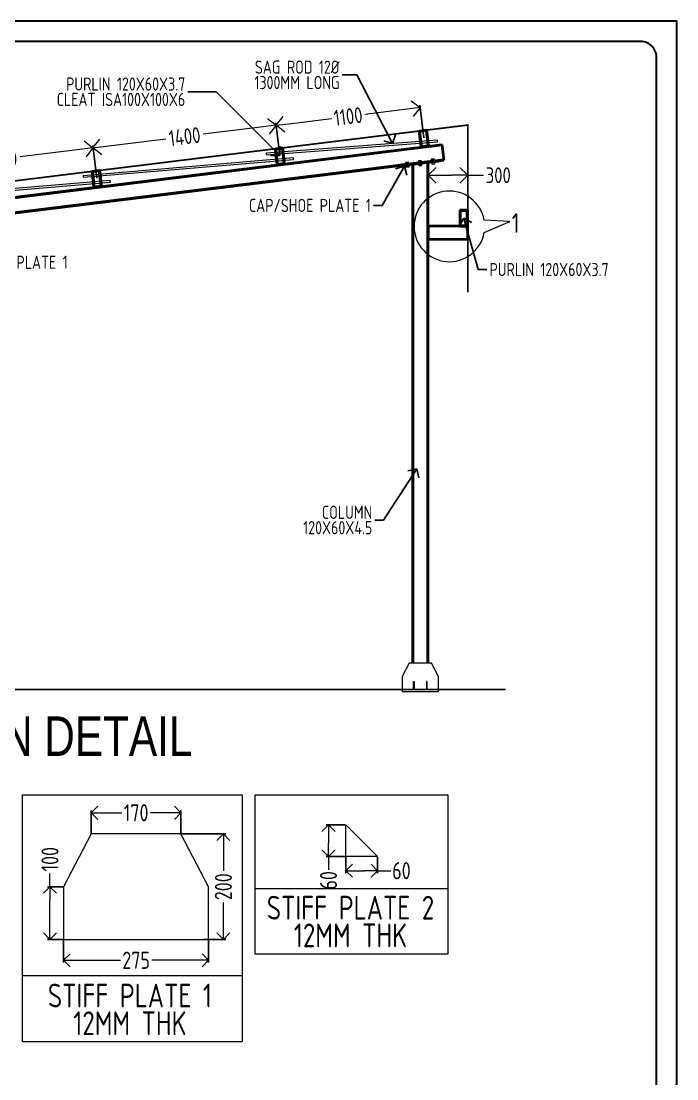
# Model space of a CAD drawing. Header units: millimetres. Extents: x 3470347 to 5996549, y -3470518 to 17149644.
# Drawn here: x 4292158 to 4297132, y 6980439 to 6988459 of the extents above; entities that cross this region are included whole.
import ezdxf

# ---------------------------------------------------------------- set-up
doc = ezdxf.new("R2010")
doc.units = ezdxf.units.MM
doc.header["$MEASUREMENT"] = 0
doc.header["$PDMODE"] = 35
doc.header["$PDSIZE"] = -5
doc.layers.get('0').update_dxf_attribs({"linetype": 'CONTINUOUS', "lineweight": 25})
doc.layers.get('DEFPOINTS').update_dxf_attribs({"linetype": 'CONTINUOUS', "lineweight": 25})
for name, color, linetype, lineweight in [('channnel', 2, 'CONTINUOUS', 15), ('rDIMension', 1, 'CONTINUOUS', 18), ('rRCC 1', 3, 'CONTINUOUS', 25), ('rRCC 2', 40, 'CONTINUOUS', 15), ('rSHEET', 2, 'CONTINUOUS', 30), ('rTEXT 5', 6, 'CONTINUOUS', 40)]:
    doc.layers.add(name, color=color, linetype=linetype, lineweight=lineweight)
doc.layers.add('lintel', color=2, linetype='CONTINUOUS')
doc.styles.add('DIM', font='geniso.shx', dxfattribs={"width": 0.85})
doc.styles.get("Standard").update_dxf_attribs({"font": ''})
doc.styles.get('Standard').set_extended_font_data('AR CENA')
doc.dimstyles.new('ST-100', dxfattribs={"dimscale": 100, "dimtxt": 7, "dimasz": 5, "dimexe": 0.18, "dimexo": 0.0625, "dimgap": 0.2, "dimtad": 0, "dimdec": 0, "dimzin": 0, "dimdsep": 46, "dimtxsty": 'DIM', "dimblk": 'OPEN90', "dimcen": 0.09, "dimclrd": 256, "dimclrt": 7, "dimadec": 0, "dimazin": 0, "dimtfac": 1, "dimtdec": 0, "dimtofl": 0, "dimtmove": 0, "dimatfit": 3, "dimldrblk": 'OPEN90', "dimfxl": 1, "dimtolj": 1, "dimtzin": 0, "dimlwd": -1, "dimarcsym": 0})

# ---------------------------------------------------------------- blocks, each defined once
blk = doc.blocks.new('_Open90')
at = {"color": 0, "linetype": 'ByBlock', "lineweight": -2}
for p, q in [((0, 0), (-1, 0)), ((-0.5, 0.5), (0, 0)), ((0, 0), (-0.5, -0.5))]:
    blk.add_line(p, q, dxfattribs=at)
blk = doc.blocks.new('*D326')
at = {"layer": 'DEFPOINTS', "color": 0}
for p in [(4295184.1, 6987804.1), (4295213, 6987568.7), (4294121.3, 6987434.3)]:
    blk.add_point(p, dxfattribs=at)
at = {"layer": 'rDIMension', "linetype": 'ByBlock', "lineweight": 0}
for p, q in [((4295065, 6987789.4), (4294764.4, 6987752.4)), ((4294211.4, 6987684.3), (4294512, 6987721.3))]:
    blk.add_line(p, q, dxfattribs=at)
at = {"layer": 'rDIMension', "color": 0, "linetype": 'ByBlock', "lineweight": -2}
for p, q in [((4295212.3, 6987574.9), (4295181.9, 6987821.9)), ((4294120.5, 6987440.5), (4294090.1, 6987687.5))]:
    blk.add_line(p, q, dxfattribs=at)
at = {"layer": 'rDIMension', "lineweight": 0, "xscale": 120, "yscale": 120, "zscale": 120}
for p, rotation in [((4295184.1, 6987804.1), 7.020779142523274), ((4294092.3, 6987669.6), 187.0207791425233)]:
    blk.add_blockref('_Open90', p, dxfattribs=dict(at, rotation=rotation))
at = {"layer": 'rDIMension', "color": 7, "insert": (4294638.2, 6987736.9), "char_height": 120, "attachment_point": 5, "rotation": 7.02078, "style": 'DIM'}
blk.add_mtext('\\A1;1100', dxfattribs=at)
blk = doc.blocks.new('*D330')
at = {"layer": 'DEFPOINTS', "color": 0}
for p in [(4294092.3, 6987669.6), (4294121.3, 6987434.3), (4292731.8, 6987263.2)]:
    blk.add_point(p, dxfattribs=at)
at = {"layer": 'rDIMension', "linetype": 'ByBlock', "lineweight": 0}
for p, q in [((4293973.2, 6987655), (4293538.9, 6987601.5)), ((4292821.9, 6987513.2), (4293256.2, 6987566.7))]:
    blk.add_line(p, q, dxfattribs=at)
at = {"layer": 'rDIMension', "color": 0, "linetype": 'ByBlock', "lineweight": -2}
for p, q in [((4294120.5, 6987440.5), (4294090.1, 6987687.5)), ((4292731, 6987269.4), (4292700.6, 6987516.4))]:
    blk.add_line(p, q, dxfattribs=at)
at = {"layer": 'rDIMension', "lineweight": 0, "xscale": 120, "yscale": 120, "zscale": 120}
for p, rotation in [((4294092.3, 6987669.6), 7.020779143016797), ((4292702.8, 6987498.5), 187.0207791430168)]:
    blk.add_blockref('_Open90', p, dxfattribs=dict(at, rotation=rotation))
at = {"layer": 'rDIMension', "color": 7, "insert": (4293397.6, 6987584.1), "char_height": 120, "attachment_point": 5, "rotation": 7.02078, "style": 'DIM'}
blk.add_mtext('\\A1;1400', dxfattribs=at)
blk = doc.blocks.new('*D333')
at = {"layer": 'DEFPOINTS', "color": 0}
for p in [(4292702.8, 6987498.5), (4292731.8, 6987263.2), (4291342.3, 6987092)]:
    blk.add_point(p, dxfattribs=at)
at = {"layer": 'rDIMension', "linetype": 'ByBlock', "lineweight": 0}
for p, q in [((4292583.7, 6987483.8), (4292149.4, 6987430.4)), ((4291432.4, 6987342.1), (4291866.7, 6987395.5))]:
    blk.add_line(p, q, dxfattribs=at)
at = {"layer": 'rDIMension', "color": 0, "linetype": 'ByBlock', "lineweight": -2}
for p, q in [((4292731, 6987269.4), (4292700.6, 6987516.4)), ((4291341.5, 6987098.3), (4291311.1, 6987345.3))]:
    blk.add_line(p, q, dxfattribs=at)
at = {"layer": 'rDIMension', "lineweight": 0, "xscale": 120, "yscale": 120, "zscale": 120}
for p, rotation in [((4292702.8, 6987498.5), 7.020779143593551), ((4291313.3, 6987327.4), 187.0207791435935)]:
    blk.add_blockref('_Open90', p, dxfattribs=dict(at, rotation=rotation))
at = {"layer": 'rDIMension', "color": 7, "insert": (4292008, 6987412.9), "char_height": 120, "attachment_point": 5, "rotation": 7.02078, "style": 'DIM'}
blk.add_mtext('\\A1;1400', dxfattribs=at)
blk = doc.blocks.new('*D334')
at = {"layer": 'DEFPOINTS', "color": 0}
for p in [(4295545.1, 6987290.8), (4295245.6, 6987196.9), (4295545.1, 6987205.5)]:
    blk.add_point(p, dxfattribs=at)
at = {"layer": 'rDIMension', "color": 0, "linetype": 'ByBlock', "lineweight": -2}
for p, q in [((4295245.6, 6987203.1), (4295245.6, 6987308.8)), ((4295545.1, 6987211.8), (4295545.1, 6987308.8))]:
    blk.add_line(p, q, dxfattribs=at)
at = {"layer": 'rDIMension', "linetype": 'ByBlock', "lineweight": 0}
for p, q in [((4295365.6, 6987290.8), (4295425.1, 6987290.8)), ((4295545.1, 6987290.8), (4295665.1, 6987290.8))]:
    blk.add_line(p, q, dxfattribs=at)
at = {"layer": 'rDIMension', "lineweight": 0, "xscale": 120, "yscale": 120, "zscale": 120, "rotation": 180}
blk.add_blockref('_Open90', (4295245.6, 6987290.8), dxfattribs=at)
at = {"layer": 'rDIMension', "lineweight": 0, "xscale": 120, "yscale": 120, "zscale": 120}
blk.add_blockref('_Open90', (4295545.1, 6987290.8), dxfattribs=at)
at = {"layer": 'rDIMension', "color": 7, "insert": (4295777, 6987290.8), "char_height": 120, "attachment_point": 5, "style": 'DIM'}
blk.add_mtext('\\A1;300', dxfattribs=at)
blk = doc.blocks.new('*D343')
at = {"layer": 'DEFPOINTS', "color": 0}
for p in [(4292480.2, 6981496.3), (4293580.2, 6981496.3), (4293580.2, 6981338.5)]:
    blk.add_point(p, dxfattribs=at)
at = {"layer": 'rDIMension', "color": 0, "linetype": 'ByBlock', "lineweight": -2}
for p, q in [((4292480.2, 6981490), (4292480.2, 6981320.5)), ((4293580.2, 6981490), (4293580.2, 6981320.5))]:
    blk.add_line(p, q, dxfattribs=at)
at = {"layer": 'rDIMension', "linetype": 'ByBlock'}
for p, q in [((4292580.2, 6981338.5), (4292910.7, 6981338.5)), ((4293480.2, 6981338.5), (4293149.6, 6981338.5))]:
    blk.add_line(p, q, dxfattribs=at)
at = {"layer": 'rDIMension', "xscale": 100, "yscale": 100, "zscale": 100, "rotation": 180}
blk.add_blockref('_Open90', (4292480.2, 6981338.5), dxfattribs=at)
at = {"layer": 'rDIMension', "xscale": 100, "yscale": 100, "zscale": 100}
blk.add_blockref('_Open90', (4293580.2, 6981338.5), dxfattribs=at)
at = {"layer": 'rDIMension', "color": 7, "insert": (4293030.2, 6981338.5), "char_height": 130, "attachment_point": 5, "style": 'DIM'}
blk.add_mtext('\\A1;275', dxfattribs=at)
blk = doc.blocks.new('*D344')
at = {"layer": 'DEFPOINTS', "color": 0}
for p in [(4292376.7, 6981896.3), (4292480.2, 6981896.3), (4292480.2, 6981496.3)]:
    blk.add_point(p, dxfattribs=at)
at = {"layer": 'rDIMension', "linetype": 'ByBlock'}
for p, q in [((4292376.7, 6981896.3), (4292376.7, 6981996.3)), ((4292376.7, 6981596.3), (4292376.7, 6981796.3))]:
    blk.add_line(p, q, dxfattribs=at)
at = {"layer": 'rDIMension', "color": 0, "linetype": 'ByBlock', "lineweight": -2}
for p, q in [((4292473.9, 6981896.3), (4292358.7, 6981896.3)), ((4292473.9, 6981496.3), (4292358.7, 6981496.3))]:
    blk.add_line(p, q, dxfattribs=at)
at = {"layer": 'rDIMension', "xscale": 100, "yscale": 100, "zscale": 100}
for p, rotation in [((4292376.7, 6981896.3), 90), ((4292376.7, 6981496.3), 270)]:
    blk.add_blockref('_Open90', p, dxfattribs=dict(at, rotation=rotation))
at = {"layer": 'rDIMension', "color": 7, "insert": (4292376.7, 6982104.7), "char_height": 130, "attachment_point": 5, "rotation": 90, "style": 'DIM'}
blk.add_mtext('\\A1;100', dxfattribs=at)
blk = doc.blocks.new('*D345')
at = {"layer": 'DEFPOINTS', "color": 0}
for p in [(4293370.2, 6982456.9), (4292690.2, 6982296.3), (4293370.2, 6982296.3)]:
    blk.add_point(p, dxfattribs=at)
at = {"layer": 'rDIMension', "color": 0, "linetype": 'ByBlock', "lineweight": -2}
for p, q in [((4292690.2, 6982302.5), (4292690.2, 6982474.9)), ((4293370.2, 6982302.5), (4293370.2, 6982474.9))]:
    blk.add_line(p, q, dxfattribs=at)
at = {"layer": 'rDIMension', "linetype": 'ByBlock'}
for p, q in [((4292790.2, 6982456.9), (4292921.7, 6982456.9)), ((4293270.2, 6982456.9), (4293138.6, 6982456.9))]:
    blk.add_line(p, q, dxfattribs=at)
at = {"layer": 'rDIMension', "xscale": 100, "yscale": 100, "zscale": 100, "rotation": 180}
blk.add_blockref('_Open90', (4292690.2, 6982456.9), dxfattribs=at)
at = {"layer": 'rDIMension', "xscale": 100, "yscale": 100, "zscale": 100}
blk.add_blockref('_Open90', (4293370.2, 6982456.9), dxfattribs=at)
at = {"layer": 'rDIMension', "color": 7, "insert": (4293030.2, 6982456.9), "char_height": 130, "attachment_point": 5, "style": 'DIM'}
blk.add_mtext('\\A1;170', dxfattribs=at)
blk = doc.blocks.new('*D346')
at = {"layer": 'DEFPOINTS', "color": 0}
for p in [(4293354.8, 6982296.3), (4293535.5, 6981496.3), (4293691.9, 6981496.3)]:
    blk.add_point(p, dxfattribs=at)
at = {"layer": 'rDIMension', "color": 0, "linetype": 'ByBlock', "lineweight": -2}
for p, q in [((4293361.1, 6982296.3), (4293709.9, 6982296.3)), ((4293541.7, 6981496.3), (4293709.9, 6981496.3))]:
    blk.add_line(p, q, dxfattribs=at)
at = {"layer": 'rDIMension', "linetype": 'ByBlock'}
for p, q in [((4293691.9, 6982196.3), (4293691.9, 6982015.8)), ((4293691.9, 6981596.3), (4293691.9, 6981776.8))]:
    blk.add_line(p, q, dxfattribs=at)
at = {"layer": 'rDIMension', "xscale": 100, "yscale": 100, "zscale": 100}
for p, rotation in [((4293691.9, 6982296.3), 90), ((4293691.9, 6981496.3), 270)]:
    blk.add_blockref('_Open90', p, dxfattribs=dict(at, rotation=rotation))
at = {"layer": 'rDIMension', "color": 7, "insert": (4293691.9, 6981896.3), "char_height": 130, "attachment_point": 5, "rotation": 90, "style": 'DIM'}
blk.add_mtext('\\A1;200', dxfattribs=at)
blk = doc.blocks.new('*D347')
at = {"layer": 'DEFPOINTS', "color": 0}
for p in [(4294622, 6982365.3), (4294489.4, 6982125.3), (4294622, 6982125.3)]:
    blk.add_point(p, dxfattribs=at)
at = {"layer": 'rDIMension', "color": 0, "linetype": 'ByBlock', "lineweight": -2}
for p, q in [((4294615.7, 6982365.3), (4294471.4, 6982365.3)), ((4294615.7, 6982125.3), (4294471.4, 6982125.3))]:
    blk.add_line(p, q, dxfattribs=at)
at = {"layer": 'rDIMension', "linetype": 'ByBlock'}
for p, q in [((4294489.4, 6982265.3), (4294489.4, 6982225.3)), ((4294489.4, 6982125.3), (4294489.4, 6982025.3))]:
    blk.add_line(p, q, dxfattribs=at)
at = {"layer": 'rDIMension', "xscale": 100, "yscale": 100, "zscale": 100}
for p, rotation in [((4294489.4, 6982365.3), 90), ((4294489.4, 6982125.3), 270)]:
    blk.add_blockref('_Open90', p, dxfattribs=dict(at, rotation=rotation))
at = {"layer": 'rDIMension', "color": 7, "insert": (4294489.4, 6981944.5), "char_height": 130, "attachment_point": 5, "rotation": 90, "style": 'DIM'}
blk.add_mtext('\\A1;60', dxfattribs=at)
blk = doc.blocks.new('*D348')
at = {"layer": 'DEFPOINTS', "color": 0}
for p in [(4294622, 6982125.3), (4294862, 6982125.3), (4294862, 6982017.8)]:
    blk.add_point(p, dxfattribs=at)
at = {"layer": 'rDIMension', "color": 0, "linetype": 'ByBlock', "lineweight": -2}
for p, q in [((4294622, 6982119.1), (4294622, 6981999.8)), ((4294862, 6982119.1), (4294862, 6981999.8))]:
    blk.add_line(p, q, dxfattribs=at)
at = {"layer": 'rDIMension', "linetype": 'ByBlock'}
for p, q in [((4294722, 6982017.8), (4294762, 6982017.8)), ((4294862, 6982017.8), (4294962, 6982017.8))]:
    blk.add_line(p, q, dxfattribs=at)
at = {"layer": 'rDIMension', "xscale": 100, "yscale": 100, "zscale": 100, "rotation": 180}
blk.add_blockref('_Open90', (4294622, 6982017.8), dxfattribs=at)
at = {"layer": 'rDIMension', "xscale": 100, "yscale": 100, "zscale": 100}
blk.add_blockref('_Open90', (4294862, 6982017.8), dxfattribs=at)
at = {"layer": 'rDIMension', "color": 7, "insert": (4295042.8, 6982017.8), "char_height": 130, "attachment_point": 5, "style": 'DIM'}
blk.add_mtext('\\A1;60', dxfattribs=at)

msp = doc.modelspace()

# ---------------------------------------------------------------- hatches: boundary and pattern name
at = {"layer": 'rRCC 1', "true_color": 0x2776bb}
h = msp.add_hatch(color=152, dxfattribs=at)
h.dxf.hatch_style = 1
h.paths.add_polyline_path([(4295175.93, 6987624.63), (4295190.6, 6987505.53), (4295250.15, 6987512.86), (4295235.48, 6987631.96)])
h.paths.add_polyline_path([(4295180.05, 6987621.41), (4295193.82, 6987509.65), (4295246.02, 6987516.08), (4295232.26, 6987627.83)], flags=16)
h = msp.add_hatch(color=152, dxfattribs=at)
h.dxf.hatch_style = 1
h.paths.add_polyline_path([(4294084.18, 6987490.17), (4294098.85, 6987371.07), (4294158.4, 6987378.41), (4294143.73, 6987497.51)])
h.paths.add_polyline_path([(4294088.3, 6987486.95), (4294102.07, 6987375.2), (4294154.27, 6987381.63), (4294140.51, 6987493.38)], flags=16)
h = msp.add_hatch(color=152, dxfattribs=at)
h.dxf.hatch_style = 1
h.paths.add_polyline_path([(4292694.67, 6987319.05), (4292709.34, 6987199.95), (4292768.89, 6987207.29), (4292754.22, 6987326.39)])
h.paths.add_polyline_path([(4292698.8, 6987315.83), (4292712.56, 6987204.08), (4292764.77, 6987210.51), (4292751, 6987322.26)], flags=16)
h = msp.add_hatch(color=152, dxfattribs=at)
h.dxf.hatch_style = 1
h.paths.add_polyline_path([(4295485.13, 6987025.97), (4295485.13, 6986905.97), (4295545.13, 6986905.97), (4295545.13, 6987025.97)])
h.paths.add_polyline_path([(4295488.83, 6987022.27), (4295488.83, 6986909.67), (4295541.43, 6986909.67), (4295541.43, 6987022.27)], flags=16)

# ---------------------------------------------------------------- linework, layer by layer
at = {"layer": 'channnel', "color": 143, "ltscale": 0.5, "true_color": 0x7aafdf}
for p, q in [((4286825.63, 6986600.29), (4295549.13, 6987674.62)), ((4286829.63, 6986596.76), (4295545.13, 6987670.09)), ((4295545.13, 6986405.95), (4295545.13, 6987670.09)), ((4295549.13, 6986405.95), (4295549.13, 6987674.62)), ((4295545.13, 6986405.95), (4295549.13, 6986405.95))]:
    msp.add_line(p, q, dxfattribs=at)
at = {"layer": 'channnel', "color": 5, "linetype": 'ByBlock'}
for p, q in [((4295049.16, 6987367.2), (4295322.1, 6987400.81)), ((4295076.49, 6987390.72), (4295096.34, 6987393.16)), ((4295077.72, 6987380.79), (4295076.49, 6987390.72)), ((4295087.64, 6987382.01), (4295086.42, 6987391.94)), ((4295097.57, 6987383.24), (4295096.34, 6987393.16)), ((4295173.26, 6987402.63), (4295193.11, 6987405.08)), ((4295174.48, 6987392.71), (4295173.26, 6987402.63)), ((4295184.41, 6987393.93), (4295183.19, 6987403.86)), ((4295194.33, 6987395.15), (4295193.11, 6987405.08)), ((4295270.03, 6987414.55), (4295289.88, 6987417)), ((4295271.25, 6987404.63), (4295270.03, 6987414.55)), ((4295274.92, 6987374.85), (4295273.7, 6987384.78)), ((4295281.18, 6987405.85), (4295279.96, 6987415.77)), ((4295284.85, 6987376.07), (4295283.62, 6987386)), ((4295291.1, 6987407.07), (4295289.88, 6987417)), ((4295294.77, 6987377.3), (4295293.55, 6987387.22)), ((4295081.38, 6987351.02), (4295080.16, 6987360.94)), ((4295081.38, 6987351.02), (4295101.23, 6987353.46)), ((4295091.31, 6987352.24), (4295090.09, 6987362.16)), ((4295101.23, 6987353.46), (4295100.01, 6987363.39)), ((4295178.15, 6987362.93), (4295176.93, 6987372.86)), ((4295178.15, 6987362.93), (4295198, 6987365.38)), ((4295188.08, 6987364.16), (4295186.85, 6987374.08)), ((4295198, 6987365.38), (4295196.78, 6987375.3)), ((4295274.92, 6987374.85), (4295294.77, 6987377.3))]:
    msp.add_line(p, q, dxfattribs=at)
at = {"layer": 'channnel', "color": 7, "linetype": 'ByBlock'}
for p, q in [((4293933.61, 6981883.6), (4295393.78, 6981883.6)), ((4292167.17, 6981222.68), (4293834.38, 6981222.68))]:
    msp.add_line(p, q, dxfattribs=at)
at = {"layer": 'channnel', "color": 3, "linetype": 'ByBlock'}
for points in [[(4295315.26, 6987556.86), (4294017.6, 6987458.09), (4294019.07, 6987446.18), (4295316.73, 6987544.94)], [(4295091.35, 6987493.3), (4295090.86, 6987497.27), (4295186.14, 6987509.01), (4295174.4, 6987604.29), (4295178.37, 6987604.78), (4295190.6, 6987505.53)], [(4293999.59, 6987358.85), (4293999.11, 6987362.82), (4294094.39, 6987374.55), (4294082.65, 6987469.83), (4294086.62, 6987470.32), (4294098.85, 6987371.07)], [(4294223.51, 6987422.4), (4292628.1, 6987286.97), (4292629.56, 6987275.06), (4294224.97, 6987410.48)], [(4292834, 6987251.28), (4291238.59, 6987115.85), (4291240.06, 6987103.93), (4292835.47, 6987239.36)], [(4292610.09, 6987187.73), (4292609.6, 6987191.7), (4292704.88, 6987203.43), (4292693.15, 6987298.71), (4292697.12, 6987299.2), (4292709.34, 6987199.95)], [(4295345.63, 6986905.97), (4295345.63, 6986909.97), (4295249.63, 6986909.97), (4295249.63, 6987005.97), (4295245.63, 6987005.97), (4295245.63, 6986905.97)]]:
    msp.add_lwpolyline(points, close=True, dxfattribs=at)
at = {"layer": 'channnel', "color": 5, "linetype": 'ByBlock'}
msp.add_lwpolyline([(4295047.94, 6987377.13), (4295320.88, 6987410.74), (4295323.32, 6987390.89), (4295050.39, 6987357.28)], close=True, dxfattribs=at)
at = {"layer": 'channnel', "color": 7, "linetype": 'ByBlock'}
msp.add_lwpolyline([(4295669.83, 6986856.47), (4295864.88, 6986940.67), (4295669.8, 6986950.01, 11.3619463), (4295669.83, 6986856.47)], format="xyb", dxfattribs=at)
at = {"layer": 'channnel', "color": 1, "linetype": 'ByBlock'}
for points in [[(4295100.63, 6983591.4), (4295048.13, 6983491.4), (4295048.13, 6983391.4), (4295323.13, 6983391.4), (4295323.13, 6983491.4), (4295270.63, 6983591.4)], [(4295133.88, 6983451.4), (4295139.88, 6983451.4), (4295139.88, 6983391.4), (4295133.88, 6983391.4)], [(4295237.38, 6983451.4), (4295231.38, 6983451.4), (4295231.38, 6983391.4), (4295237.38, 6983391.4)], [(4292690.18, 6982296.27), (4292480.18, 6981896.27), (4292480.18, 6981496.27), (4293580.18, 6981496.27), (4293580.18, 6981896.27), (4293370.18, 6982296.27)]]:
    msp.add_lwpolyline(points, close=True, dxfattribs=at)
at = {"layer": 'channnel', "color": 7, "linetype": 'ByBlock'}
for points in [[(4292167.17, 6982591.82), (4293834.38, 6982591.82), (4293834.38, 6980720.93), (4292167.17, 6980720.93)], [(4293933.61, 6982591.82), (4295393.78, 6982591.82), (4295393.78, 6981383.69), (4293933.61, 6981383.69)], [(4294621.97, 6982365.31), (4294861.97, 6982125.31), (4294621.97, 6982125.31)]]:
    msp.add_lwpolyline(points, close=True, dxfattribs=at)
at = {"layer": 'lintel', "color": 8, "linetype": 'ByBlock', "transparency": 33554534}
msp.add_line((4286538.8, 6983391.4), (4295832.47, 6983391.4), dxfattribs=at)
at = {"layer": 'rRCC 2'}
msp.add_lwpolyline([(4295048.13, 6983375.4), (4295323.13, 6983375.4), (4295323.13, 6983391.4), (4295048.13, 6983391.4)], close=True, dxfattribs=at)
at = {"layer": 'rSHEET'}
msp.add_lwpolyline([(4285629.47, 6988459.26), (4285629.47, 6972191.98), (4297131.61, 6972191.98), (4297131.61, 6988459.26)], close=True, dxfattribs=at)
msp.add_lwpolyline([(4285784.11, 6988188.14), (4285784.11, 6972463.1, 0.4142136), (4285900.31, 6972346.9), (4296860.78, 6972346.9, 0.4142136), (4296976.97, 6972463.1), (4296976.97, 6988188.14, 0.4142136), (4296860.78, 6988304.34), (4285900.31, 6988304.34, 0.4142136)], format="xyb", close=True, dxfattribs=at)
at = {"layer": 'rTEXT 5'}
for p, q in [((4286991.86, 6986495.83), (4295350.06, 6987525.16)), ((4286992.41, 6986491.36), (4295350.61, 6987520.7)), ((4295350.06, 6987525.16), (4295364.73, 6987406.06)), ((4287005.98, 6986381.2), (4295364.18, 6987410.53)), ((4287006.53, 6986376.73), (4295364.73, 6987406.06)), ((4295241.13, 6987390.84), (4295241.13, 6983591.4)), ((4295245.63, 6983591.4), (4295245.63, 6987391.4)), ((4295125.63, 6987376.62), (4295125.63, 6983591.4)), ((4295130.13, 6987377.17), (4295130.13, 6983591.4))]:
    msp.add_line(p, q, dxfattribs=at)
for points in [[(4295175.93, 6987624.63), (4295190.6, 6987505.53), (4295250.15, 6987512.86), (4295235.48, 6987631.96)], [(4295180.05, 6987621.41), (4295193.82, 6987509.65), (4295246.02, 6987516.08), (4295232.26, 6987627.83)], [(4294084.18, 6987490.17), (4294098.85, 6987371.07), (4294158.4, 6987378.41), (4294143.73, 6987497.51)], [(4294088.3, 6987486.95), (4294102.07, 6987375.2), (4294154.27, 6987381.63), (4294140.51, 6987493.38)], [(4292694.67, 6987319.05), (4292709.34, 6987199.95), (4292768.89, 6987207.29), (4292754.22, 6987326.39)], [(4292698.8, 6987315.83), (4292712.56, 6987204.08), (4292764.77, 6987210.51), (4292751, 6987322.26)], [(4295485.13, 6987025.97), (4295485.13, 6986905.97), (4295545.13, 6986905.97), (4295545.13, 6987025.97)], [(4295488.83, 6987022.27), (4295488.83, 6986909.67), (4295541.43, 6986909.67), (4295541.43, 6987022.27)], [(4295245.63, 6986805.97), (4295545.13, 6986805.97), (4295545.13, 6986905.97), (4295245.63, 6986905.97)]]:
    msp.add_lwpolyline(points, close=True, dxfattribs=at)

# ---------------------------------------------------------------- texts
at = {"layer": 'rRCC 1', "color": 7, "line_spacing_factor": 0.7, "style": 'DIM'}
for s, insert, char_height, attachment_point in [('\\A1;SAG ROD 12%%C\\P1300MM LONG', (4294572.77, 6988052.3), 100, 6), ('\\A1;PURLIN 120X60X3.7\\PCLEAT ISA100X100X6', (4293402.47, 6987923.94), 100, 6), ('\\A1;CAP/SHOE PLATE 1', (4294811.12, 6987061.84), 100, 6), ('\\A1;1', (4295879.54, 6986928.57), 150, 4), ('\\A1;CAP/SHOE PLATE 1', (4291585.77, 6986631.06), 100, 4), ('\\A1;PURLIN 120X60X3.7', (4295710.31, 6986576.06), 100, 4), ('\\A1;COLUMN\\P120X60X4.5', (4294821.09, 6984676.75), 100, 6)]:
    msp.add_mtext(s, dxfattribs=dict(at, insert=insert, char_height=char_height, attachment_point=attachment_point))
at = {"layer": 'rRCC 1', "color": 7, "char_height": 180, "width": 2556.673, "attachment_point": 4, "line_spacing_factor": 0.7, "style": 'DIM'}
for s, insert in [('\\A1;\\pxqc;STIFF PLATE 2\\P12MM THK', (4293377.66, 6981632.14)), ('\\A1;\\pxqc;STIFF PLATE 1\\P12MM THK', (4291704.73, 6980966.03))]:
    msp.add_mtext(s, dxfattribs=dict(at, insert=insert))
at = {"layer": 'rRCC 2', "width": 0.8}
msp.add_text('TYPICAL SECTION DETAIL', height=300, dxfattribs=at).set_placement((4289390.88, 6982887.79))

# ---------------------------------------------------------------- dimensions: what is measured, and where the dimension line sits
at = {"layer": 'rDIMension', "color": 1, "linetype": 'ByBlock'}
for p1, p2, picture, middle in [((4294121.29, 6987434.29), (4295213.04, 6987568.74), '*D326', (4294638.18, 6987736.85)), ((4292731.78, 6987263.17), (4294121.29, 6987434.29), '*D330', (4293397.55, 6987584.07)), ((4291342.28, 6987092.05), (4292731.78, 6987263.17), '*D333', (4292008.05, 6987412.95))]:
    dim = msp.add_aligned_dim(p1=p1, p2=p2, distance=237.12, dimstyle='ST-100', override={"dimtxt": 1.2, "dimasz": 1.2, "dimlwd": 0}, dxfattribs=at)
    dim.commit()
    dim.dimension.update_dxf_attribs({"geometry": picture, "text_midpoint": middle})
dim = msp.add_linear_dim(base=(4295545.13196428, 6987290.77120996), p1=(4295245.63196428, 6987196.87625606), p2=(4295545.13196428, 6987205.52827935), dimstyle='ST-100', override={"dimtxt": 1.2, "dimasz": 1.2, "dimlwd": 0}, dxfattribs=at)
dim.commit()
dim.dimension.update_dxf_attribs({"geometry": '*D334', "text_midpoint": (4295776.97212176, 6987290.77120996)})
at = {"layer": 'rDIMension', "color": 6, "linetype": 'ByBlock'}
for base, p1, p2, picture, middle in [((4293370.18, 6982456.92), (4292690.18, 6982296.27), (4293370.18, 6982296.27), '*D345', (4293030.18, 6982456.92)), ((4294861.97, 6982017.76), (4294621.97, 6982125.31), (4294861.97, 6982125.31), '*D348', (4295042.79, 6982017.76)), ((4293580.18, 6981338.52), (4292480.18, 6981496.27), (4293580.18, 6981496.27), '*D343', (4293030.18, 6981338.52))]:
    dim = msp.add_linear_dim(base=base, p1=p1, p2=p2, dimstyle='ST-100', override={"dimtxt": 1.3, "dimasz": 1, "dimlfac": 0.25}, dxfattribs=at)
    dim.commit()
    dim.dimension.update_dxf_attribs({"geometry": picture, "text_midpoint": middle})
for base, p1, p2, picture, middle in [((4294489.41, 6982125.31), (4294621.97, 6982365.31), (4294621.97, 6982125.31), '*D347', (4294489.41, 6981944.49)), ((4292376.74, 6981896.27), (4292480.18, 6981496.27), (4292480.18, 6981896.27), '*D344', (4292376.74, 6982104.71)), ((4293691.89, 6981496.27), (4293354.84, 6982296.27), (4293535.49, 6981496.27), '*D346', (4293691.89, 6981896.27))]:
    dim = msp.add_linear_dim(base=base, p1=p1, p2=p2, angle=90, dimstyle='ST-100', override={"dimtxt": 1.3, "dimasz": 1, "dimlfac": 0.25}, dxfattribs=at)
    dim.commit()
    dim.dimension.update_dxf_attribs({"geometry": picture, "text_midpoint": middle})

# ---------------------------------------------------------------- leaders
at = {"layer": 'rRCC 1', "annotation_type": 0, "has_hookline": 1}
for points, hookline_direction, text_width in [([(4294975.7, 6987531.01), (4294704.26, 6988052.3), (4294592.77, 6988052.3)], 1, 646), ([(4294119.77, 6987439.53), (4293638.15, 6987923.94), (4293422.47, 6987923.94)], 1, 1037.07), ([(4295065.04, 6987359.08), (4294897, 6987061.84), (4294831.12, 6987061.84)], 1, 943.5), ([(4295515.13, 6986965.97), (4295624.42, 6986576.06), (4295690.31, 6986576.06)], 0, 943.5), ([(4291315.13, 6986897.27), (4291499.89, 6986631.06), (4291565.77, 6986631.06)], 0, 943.5), ([(4295160.42, 6985065.02), (4294906.98, 6984676.75), (4294841.09, 6984676.75)], 1, 561)]:
    msp.add_leader(points, dimstyle='ST-100', override={"dimasz": 1}, dxfattribs=dict(at, hookline_direction=hookline_direction, text_width=text_width))

doc.saveas('drawing.dxf')
